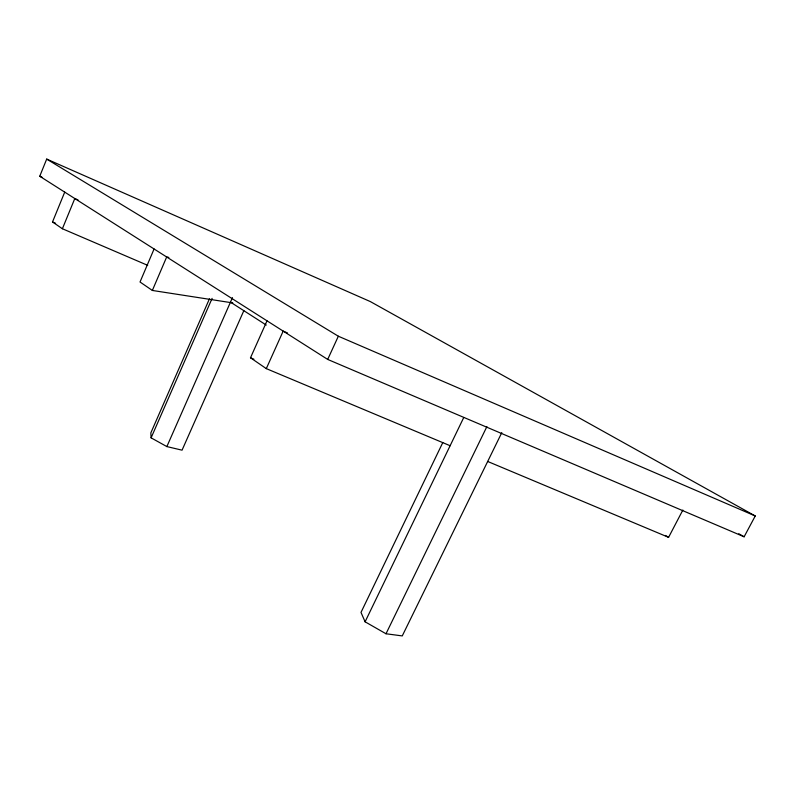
<?xml version="1.0" encoding="UTF-8"?>
<svg xmlns="http://www.w3.org/2000/svg" width="795" height="795" viewBox="0 0 795 795"><rect width="100%" height="100%" fill="white"/><g stroke="black" fill="none" stroke-linecap="round" stroke-linejoin="round"><path stroke-width="1.19" d="M39.75 176.242L46.696 159.089L370.301 301.563L755.25 515.975L744.12 536.794L327.699 359.429L39.75 176.242L42.016 177.225M147.691 265.341L62.388 228.741L52.51 221.964L64.723 192.122M62.388 228.741L74.8 198.541L78.049 199.952M154.081 248.974L140.029 281.996L152.352 290.453L232.766 302.915M152.352 290.453L166.672 256.984L168.848 257.441M209.443 298.821L150.841 432.897L151.1 437.846L166.861 446.581L182.055 450.169L243.846 310.646M151.1 437.846L212.106 298.373M166.861 446.581L232.458 297.628M450.129 445.717L266.295 368.622L250.495 357.78L267.021 320.822M266.295 368.622L283.179 331.108L287.502 332.956M327.699 359.429L338.342 336.225L46.696 159.089M442.775 442.596L361 612.408L365.094 621.809L386.002 633.764L402.26 635.911L501.794 432.649M365.094 621.809L463.753 417.494M386.002 633.764L486.888 426.617M487.683 461.468L668.585 537.341L682.855 510.052M250.495 357.78L253.923 359.221M338.342 336.225L755.25 515.975M52.51 221.964L55.6 223.286M738.764 533.713L744.12 536.794M665.485 535.452L668.585 537.341M230.48 302.12L266.255 325.056"/></g></svg>
